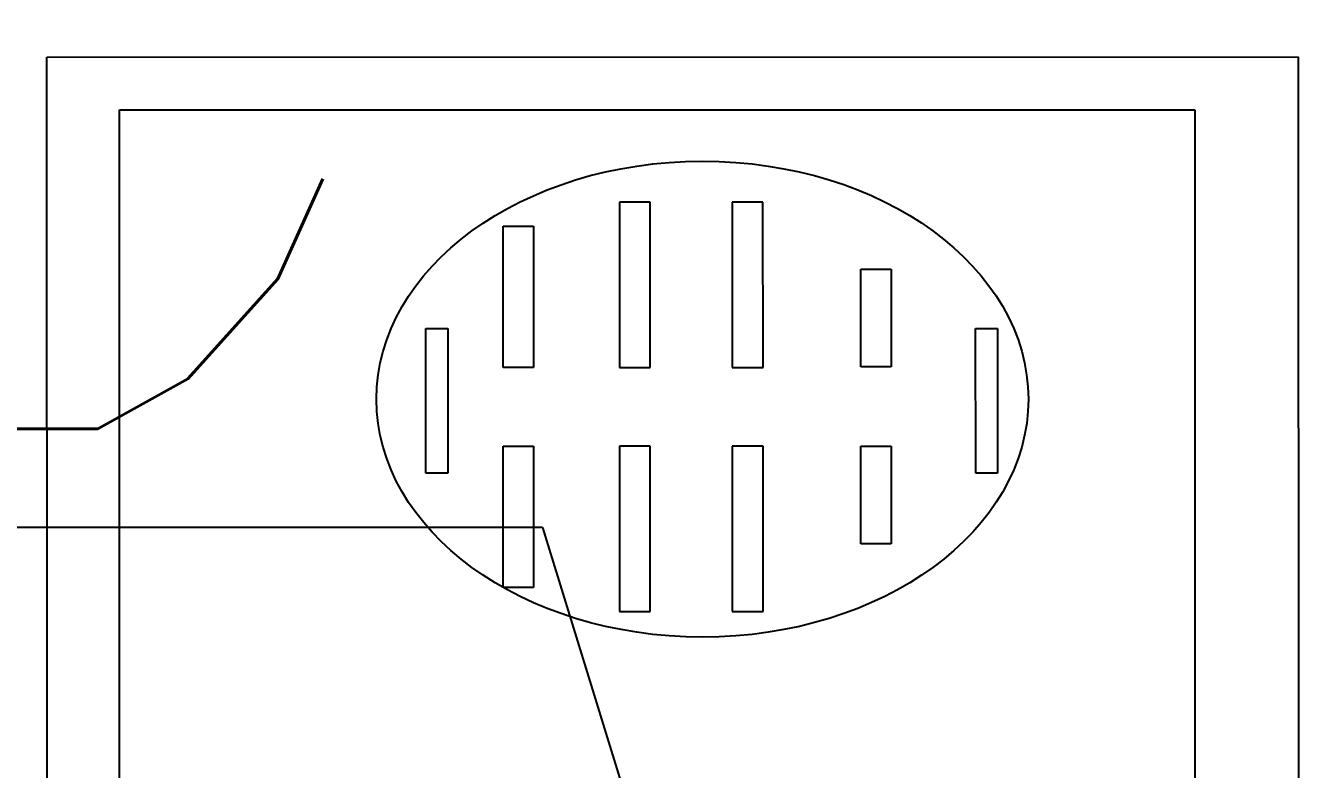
# Model space of a CAD drawing. Header units: inches. Extents: x 567429 to 582707, y 126347 to 133675.
# Drawn here: x 579026.76 to 579051.02, y 131690.04 to 131704.22 of the extents above; entities that cross this region are included whole.
import ezdxf
from ezdxf.enums import TextEntityAlignment as Align

# ---------------------------------------------------------------- set-up
doc = ezdxf.new("R2010")
doc.units = ezdxf.units.IN
doc.header["$MEASUREMENT"] = 0
doc.layers.add('BORD', color=3, linetype='Continuous')
doc.layers.add('SOUND', color=3, linetype='Continuous')
doc.styles.add('ROMANS', font='romans.shx')

# ---------------------------------------------------------------- blocks, each defined once
blk = doc.blocks.new('BOARD2')
at = {"layer": 'BORD'}
for p, q in [((-139.328, -45.729), (-139.328, -20.554)), ((-139.328, -20.554), (-103.725, -20.554)), ((-138.264, -44.27), (-138.264, -22.634)), ((-138.264, -22.634), (-105.061, -22.634)), ((-105.061, -44.27), (-138.264, -44.27)), ((-103.725, -45.729), (-139.328, -45.729))]:
    blk.add_line(p, q, dxfattribs=at)
at = {"layer": 'BORD', "color": 2}
for p, q in [((-133.865, -27.045), (-133.865, -26.604)), ((-133.865, -26.604), (-130.956, -26.604)), ((-130.956, -26.604), (-130.956, -27.045)), ((-130.956, -27.045), (-133.865, -27.045)), ((-135.056, -29.358), (-135.056, -28.745)), ((-135.056, -28.745), (-133.092, -28.745)), ((-133.092, -28.745), (-133.092, -29.358)), ((-131.499, -29.358), (-131.499, -28.745)), ((-131.499, -28.745), (-129.534, -28.745)), ((-129.534, -28.745), (-129.534, -29.358)), ((-133.092, -29.358), (-135.056, -29.358)), ((-129.534, -29.358), (-131.499, -29.358)), ((-133.082, -31.323), (-136.408, -31.323)), ((-136.408, -31.323), (-136.408, -31.942)), ((-133.082, -31.942), (-133.082, -31.323)), ((-128.172, -31.323), (-131.499, -31.323)), ((-131.499, -31.323), (-131.499, -31.942)), ((-128.172, -31.942), (-128.172, -31.323)), ((-136.408, -31.942), (-133.082, -31.942)), ((-131.499, -31.942), (-128.172, -31.942)), ((-133.082, -33.593), (-136.408, -33.593)), ((-136.408, -33.593), (-136.408, -34.212)), ((-133.082, -34.212), (-133.082, -33.593)), ((-128.172, -33.593), (-131.499, -33.593)), ((-131.499, -33.593), (-131.499, -34.212)), ((-128.172, -34.212), (-128.172, -33.593)), ((-136.408, -34.212), (-133.082, -34.212)), ((-131.499, -34.212), (-128.172, -34.212)), ((-135.926, -36.553), (-135.926, -35.939)), ((-135.926, -35.939), (-133.082, -35.939)), ((-133.082, -35.939), (-133.082, -36.553)), ((-131.499, -36.553), (-131.499, -35.939)), ((-131.499, -35.939), (-128.655, -35.939)), ((-128.655, -35.939), (-128.655, -36.553)), ((-133.082, -36.553), (-135.926, -36.553)), ((-128.655, -36.553), (-131.499, -36.553)), ((-133.865, -38.107), (-133.865, -37.666)), ((-133.865, -37.666), (-130.956, -37.666)), ((-130.956, -37.666), (-130.956, -38.107)), ((-130.956, -38.107), (-133.865, -38.107))]:
    blk.add_line(p, q, dxfattribs=at)
at = {"layer": 'BORD', "color": 30}
blk.add_ellipse((-132.444, -32.542), major_axis=(0, -6.557), ratio=0.730008, dxfattribs=at)

msp = doc.modelspace()

# ---------------------------------------------------------------- linework, layer by layer
at = {"layer": 'SOUND', "color": 30, "ltscale": 7}
for q in [(578904.479, 131694.646), (579043.853, 131671.111)]:
    msp.add_line((579036.618, 131694.646), q, dxfattribs=at)

# ---------------------------------------------------------------- block references
at = {"layer": 'BORD', "ltscale": 5, "xscale": 0.947301618010808, "yscale": 0.947301618010808, "zscale": 0.947301618010808, "rotation": 270.0091431634974}
msp.add_blockref('BOARD2', (579070.511, 131571.635), dxfattribs=at)

# ---------------------------------------------------------------- texts
at = {"layer": 'SOUND', "color": 2, "ltscale": 8, "style": 'ROMANS'}
msp.add_text('COAXIAL.C', height=20, dxfattribs=at).set_placement((578968.572, 131690.53), align=Align.BOTTOM_CENTER)

doc.saveas('drawing.dxf')
